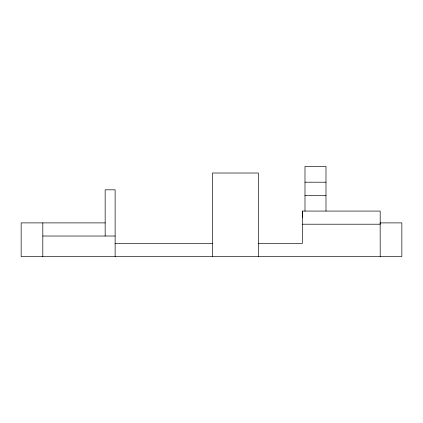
<?xml version="1.0" encoding="UTF-8"?>
<svg xmlns="http://www.w3.org/2000/svg" width="423" height="423" viewBox="0 0 423 423"><rect width="100%" height="100%" fill="white"/><g stroke="black" fill="none" stroke-linecap="round" stroke-linejoin="round"><path stroke-width="0.63" d="M302.36 217.644L302.36 211.072L380.192 211.072L380.192 224.211L302.36 224.211M304.983 211.082L304.983 166.451L325.99 166.451L325.99 211.082M304.983 182.202L325.99 182.202M304.983 195.331L325.99 195.32M105.258 222.895L21.15 222.895L21.15 256.55L401.85 256.55L401.85 222.895L380.166 222.895L380.192 256.55M42.813 236.023L115.13 236.023M115.13 243.426L212.436 243.426M258.379 243.426L302.36 243.426L302.36 211.082M258.379 256.55L258.379 173.012L212.436 173.012L212.436 256.55M115.13 256.55L115.13 189.816L105.153 189.816L105.153 236.023M42.813 222.895L42.813 256.55"/></g></svg>
